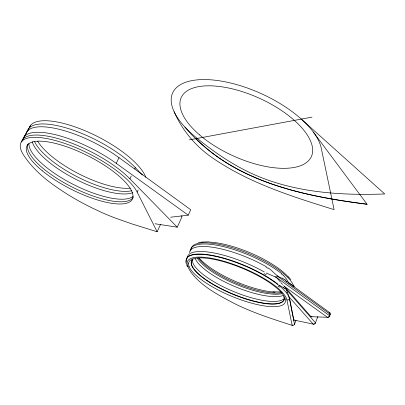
<?xml version="1.0" encoding="UTF-8"?>
<svg xmlns="http://www.w3.org/2000/svg" width="405" height="405" viewBox="0 0 405 405"><rect width="100%" height="100%" fill="white"/><g stroke="black" fill="none" stroke-linecap="round" stroke-linejoin="round"><path stroke-width="0.61" d="M317.611 317.125L315.485 322.775A1.893 0.526 21.1 0 1 315.222 323.241M296.025 320.33L294.506 324.273A1.838 0.491 21.5 0 1 294.111 324.501M288.967 296.445L294.506 324.273A1.833 1.752 -10.1 0 1 292.152 325.342C272.332 318.953 252.376 312.635 233.741 303.208C218.209 294.951 201.574 286.487 190.846 272.059A102.05 29.621 21.8 0 1 187.981 266.784M283.632 285.672C286.391 287.646 286.31 290.501 287.854 293.362M288.426 282.908L288.557 282.579L286.573 279.177L283.181 275.005M170.591 217.217L188.259 215.171L190.73 209.724L119.035 157.661A65.332 21.45 26.9 0 0 26.35 133.037M155.014 223.757L177.243 227.19L182.032 216.69L181.156 215.774M157.15 231.761L137.163 192.127A65.65 20.776 26.8 0 0 61.317 142.282A65.65 20.776 26.8 0 0 24.487 156.365C35.706 172.97 52.372 184.933 69.169 195.372A95.14 30.623 26.3 0 0 92.284 208.038L101.969 212.564A90.381 28.952 26.2 0 0 114.671 217.834L132.076 223.97L157.15 231.761L160.557 224.426M137.163 192.127L138.166 190.051M177.243 227.19L129.899 178.828L131.271 176.023M134.683 169.042L135.366 167.65A65.245 21.627 27 0 0 71.265 129.509A65.245 21.627 27 0 0 27.469 131.62M188.259 215.171L116.21 163.321L119.035 157.661M22.321 140.241L28.239 129.468M21.419 141.932L30.309 125.752M198.42 242.646L201.244 242.109M189.373 139.877L311.992 117.126M201.933 242.053L208.904 241.841M280.741 291.939L272.914 291.853M328.951 312.326L329.245 312.331A1.954 1.433 -89.4 0 1 329.994 313.657M286.249 288.426L311.025 316.69L327.402 317.287A1.954 1.433 -89.3 0 0 329.265 316.563M313.308 132.045L367.092 204.247C306.605 196.258 240.788 183.723 196.045 138.642M367.092 204.247C301.33 196.121 229.569 180.438 184.943 127.104M289.575 298.419L293.827 320.031L313.197 324.101A1.888 0.931 -78.9 0 0 314.295 323.742M266.181 272.98L276.438 277.41L329.442 315.622A1.959 0.567 20.8 0 1 329.437 316.411M282.037 278.235C276.306 276.412 273.127 271.147 268.221 267.963M282.756 278.635L284.396 279.663M279.151 285.11L285.955 289.165L315.485 322.775A1.883 1.61 -41.9 0 1 313.197 324.101L289.165 296.986M284.285 286.345L327.402 317.287A1.949 1.276 -54.6 0 0 329.442 315.622L329.989 314.158A1.949 1.276 -54.5 0 0 329.245 312.331L285.636 280.619M291.332 284.523L288.557 282.579L289.383 283.535M301.285 119.111L384.75 193.97C343.121 195.433 300.318 192.993 261.179 177.537C237.765 168.343 216.726 154.173 197.26 138.414A81.056 35.934 24.4 0 1 211.253 79.851A81.056 35.934 24.4 0 1 321.251 148.174L334.12 209.643C291.448 196.349 247.683 182.68 210.762 156.684C194.81 145.284 181.931 129.747 174.135 111.729M291.686 284.842L292.42 285.667M286.31 281.242L286.705 281.642M135.366 167.65L142.342 174.985M282.508 284.416L281.105 282.771M280.508 282.067L276.438 277.41L277.05 275.896L329.989 314.158A1.959 0.567 20.8 0 1 329.867 314.948A1.954 1.433 -89.4 0 0 329.923 314.791M288.476 276.782L290.841 279.612M145.911 177.344L145.117 175.643A65.149 21.829 27 0 0 84.027 130.314A65.149 21.829 27 0 0 29.357 127.803M288.092 293.984L288.598 295.397M283.566 296.44L284.219 298.298M187.971 266.758A53.774 15.446 22.7 0 1 230.577 263.316A53.774 15.446 22.7 0 1 286.897 299.867L292.152 325.342A1.838 0.39 -72.4 0 0 292.673 324.977M186.275 264.019L185.9 261.595M21.708 141.78A65.58 20.923 26.8 0 1 66.03 141.087A65.58 20.923 26.8 0 1 129.899 178.828M133.194 197.397A58.993 18.812 26.8 0 1 72.313 187.135A58.993 18.812 26.8 0 1 27.93 144.205M131.853 190.709A58.695 19.445 27 0 1 78.135 177.253A58.695 19.445 27 0 1 34.658 141.709M23.095 139.457A65.499 21.101 26.9 0 1 56.887 135.062A65.499 21.101 26.9 0 1 116.21 163.321M132.835 192.648A58.771 19.288 26.9 0 1 76.499 179.638A58.771 19.288 26.9 0 1 32.253 141.77M133.012 196.39A58.917 18.974 26.9 0 1 73.285 184.427A58.917 18.974 26.9 0 1 28.942 143.441M130.268 188.148A58.609 19.632 27 0 1 79.35 174.115A58.609 19.632 27 0 1 37.65 141.127M284.432 298.237A50.114 14.509 22.7 0 1 232.232 293.701A50.114 14.509 22.7 0 1 192.441 259.742M282.037 293.655A49.891 15.02 22.7 0 1 236.323 284.421A49.891 15.02 22.7 0 1 197.448 258.37M294.233 319.768A1.964 0.319 -71.6 0 1 293.949 320.127M293.858 320.082A1.964 0.319 -71.6 0 1 293.838 320.006M317.92 316.907A1.888 0.537 21 0 1 317.323 317.029M311.997 316.523A2.015 0.911 -78 0 1 311.035 316.659M187.971 266.768A1.944 1.777 -23.4 0 1 186.902 264.612M286.902 299.867A1.99 1.878 -10.7 0 0 289.464 298.713A55.708 16.119 22.7 0 0 234.217 261.782A55.708 16.119 22.7 0 0 186.173 262.121M191.018 249.358A55.424 16.762 22.7 0 1 241.036 250.599A55.424 16.762 22.7 0 1 293.873 286.775M201.817 242.403A53.414 16.261 22.7 0 1 202.551 242.296M209.431 242.089A53.414 16.261 22.7 0 1 288.406 277.121M293.433 285.201A1.979 1.858 -9.4 0 1 294.06 286.892M284.34 288.325A35.078 9.614 65.5 0 1 283.166 287.221M275.152 276.691A47.486 1.443 48.3 0 1 275.663 277.283M284.675 279.415A35.792 22.412 -36.1 0 1 285.829 280.462M282.488 278.022A48.251 23.455 -7.6 0 1 283.196 278.432M283.141 295.493A49.947 14.889 22.7 0 1 235.239 286.725A49.947 14.889 22.7 0 1 195.296 258.78M284.214 298.525A50.058 14.636 22.7 0 1 233.169 291.352A50.058 14.636 22.7 0 1 192.375 260.066M286.781 289.626A34.724 1.114 74.1 0 1 286.872 289.99M286.861 292.364A47.309 8.702 52.9 0 1 287.125 292.997M292.415 286.102A35.336 13.259 -36.5 0 1 292.471 286.279M291.711 284.426A47.962 15.699 -9.5 0 1 292.025 284.761M187.257 258.349A55.642 16.276 22.7 0 1 264.192 271.927M266.237 274.671A30.593 18.701 46.9 0 1 264.08 273.638M266.029 267.143A31.155 27.717 -18.5 0 1 267.953 268.287M189.464 252.604A55.515 16.559 22.7 0 1 266.303 266.753M186.209 261.225A55.703 16.134 22.7 0 1 219.475 256.967A55.703 16.134 22.7 0 1 277.693 284.047M279.526 287.125A30.502 13.836 64.1 0 1 277.982 286.229M281.556 274.023A30.988 22.948 -32.2 0 1 283.019 275.152M190.487 251.095A55.455 16.696 22.7 0 1 224.512 246.883A55.455 16.696 22.7 0 1 281.799 273.775M284.32 298.525A50.119 14.494 22.7 0 1 230.561 293.311A50.119 14.494 22.7 0 1 193.109 259.306M281.931 292.628A49.866 15.076 22.7 0 1 237.158 283.48A49.866 15.076 22.7 0 1 198.496 258.066M189.019 266.374A52.174 14.985 22.7 0 0 233.553 297.057A51.718 14.848 22.7 0 0 240.61 299.715A52.174 14.985 22.7 0 0 285.13 302.489A51.734 14.858 22.7 0 0 285.469 300.14A52.174 14.985 22.7 0 0 240.19 267.386M188.548 263.741A52.174 14.985 22.7 0 1 232.333 264.455M189.074 266.394A51.729 14.853 22.7 0 1 188.608 263.782M232.384 264.495A51.749 14.869 22.7 0 1 240.216 267.421M275.051 292.182A51.83 15.78 22.7 0 1 246.412 285.687A51.374 15.633 22.7 0 1 239.441 283.065M239.39 283.054A51.83 15.78 22.7 0 1 199.412 258.319M42.287 170.783A59.054 18.681 26.8 0 0 131.362 200.602A59.054 18.681 26.8 0 0 65.301 146.306A59.054 18.681 26.8 0 0 42.287 170.783M199.457 134.799A71.462 31.656 24.4 0 0 310.427 158.345A71.462 31.656 24.4 0 0 228.972 88.098A71.462 31.656 24.4 0 0 199.457 134.799"/></g></svg>
